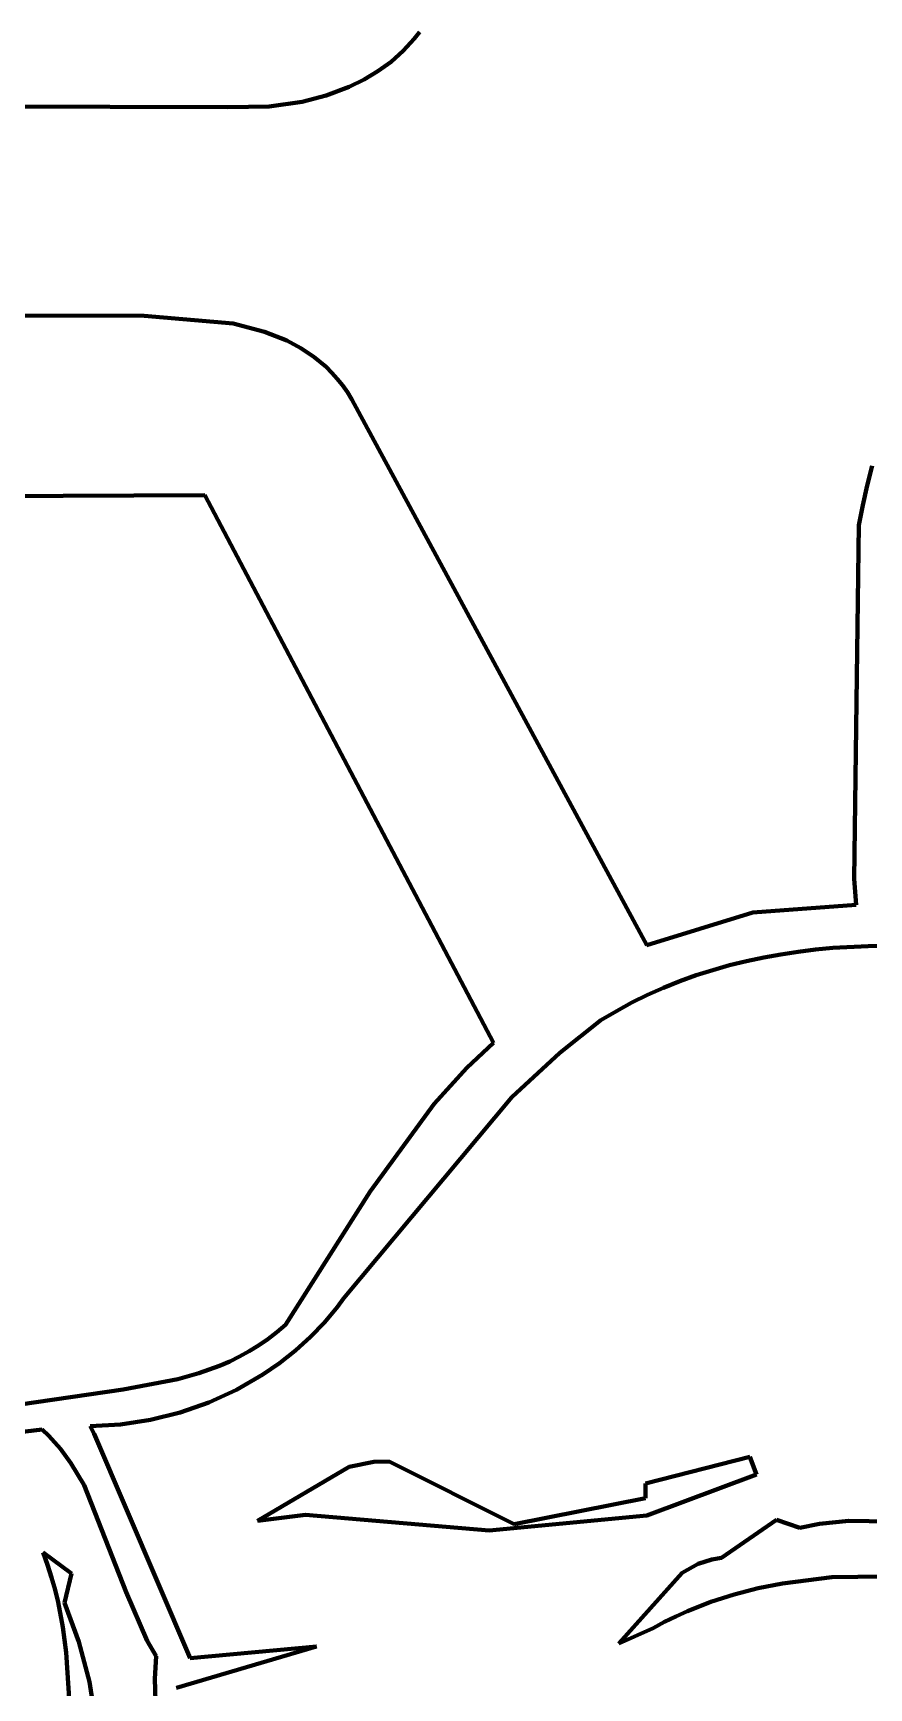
# Model space of a CAD drawing. Header units: millimetres. Extents: x 0 to 10.2, y 0 to 7.
# Drawn here: x 2.41 to 2.976, y 2.726 to 3.846 of the extents above; entities that cross this region are included whole.
import ezdxf

# ---------------------------------------------------------------- set-up
doc = ezdxf.new("R2010")
doc.units = ezdxf.units.MM
doc.layers.add('color#030303ff', color=7, linetype='CONTINUOUS', lineweight=100)
doc.layers.add('color#ffffffff', color=7, linetype='CONTINUOUS', lineweight=100)

msp = doc.modelspace()

# ---------------------------------------------------------------- linework, layer by layer
at = {"layer": 'color#030303ff'}
for p, q in [((2.668, 3.8426), (2.6605, 3.8344)), ((2.6715, 3.8471), (2.668, 3.8426)), ((2.6605, 3.8344), (2.6523, 3.827)), ((2.6434, 3.8205), (2.634, 3.8149)), ((2.6523, 3.827), (2.6434, 3.8205)), ((2.624, 3.81), (2.6084, 3.8041)), ((2.634, 3.8149), (2.624, 3.81)), ((2.5418, 3.7962), (1.6278, 3.7985)), ((2.592, 3.7999), (2.5697, 3.7967)), ((2.6084, 3.8041), (2.592, 3.7999)), ((2.5697, 3.7967), (2.5418, 3.7962)), ((1.9981, 3.6556), (2.485, 3.6551)), ((2.485, 3.6551), (2.5453, 3.6497)), ((2.5453, 3.6497), (2.5665, 3.6442)), ((2.5665, 3.6442), (2.5816, 3.6382)), ((2.5816, 3.6382), (2.5911, 3.6332)), ((2.5911, 3.6332), (2.6, 3.6273)), ((2.6, 3.6273), (2.6083, 3.6204)), ((2.6083, 3.6204), (2.6122, 3.6165)), ((2.6122, 3.6165), (2.6159, 3.6124)), ((2.6159, 3.6124), (2.6194, 3.608)), ((2.6194, 3.608), (2.6227, 3.6033)), ((2.6227, 3.6033), (2.6257, 3.5984)), ((2.6257, 3.5984), (2.8256, 3.229)), ((2.9748, 3.5401), (2.9781, 3.5535)), ((2.9719, 3.5268), (2.9748, 3.5401)), ((2.5262, 3.5337), (1.8696, 3.5301)), ((2.7217, 3.1629), (2.5262, 3.5337)), ((2.9692, 3.5133), (2.9719, 3.5268)), ((2.9659, 3.274), (2.9692, 3.5133)), ((2.9674, 3.2563), (2.9659, 3.274)), ((2.8256, 3.229), (2.8974, 3.2511)), ((2.8974, 3.2511), (2.9674, 3.2563)), ((2.9398, 3.226), (2.928, 3.2245)), ((2.9516, 3.2271), (2.9398, 3.226)), ((2.9754, 3.2284), (2.9516, 3.2271)), ((2.9992, 3.2285), (2.9754, 3.2284)), ((2.8816, 3.2154), (2.8703, 3.2122)), ((2.8931, 3.2182), (2.8816, 3.2154)), ((2.9047, 3.2206), (2.8931, 3.2182)), ((2.9163, 3.2228), (2.9047, 3.2206)), ((2.928, 3.2245), (2.9163, 3.2228)), ((2.8479, 3.2046), (2.8369, 3.2002)), ((2.859, 3.2086), (2.8479, 3.2046)), ((2.8703, 3.2122), (2.859, 3.2086)), ((2.8261, 3.1954), (2.8154, 3.1901)), ((2.8369, 3.2002), (2.8261, 3.1954)), ((2.8049, 3.1844), (2.7945, 3.1783)), ((2.8154, 3.1901), (2.8049, 3.1844)), ((2.7945, 3.1783), (2.7666, 3.1562)), ((2.7036, 3.146), (2.7217, 3.1629)), ((2.7666, 3.1562), (2.734, 3.1261)), ((2.6815, 3.1217), (2.7036, 3.146)), ((2.734, 3.1261), (2.6202, 2.9898)), ((2.6381, 3.0622), (2.6815, 3.1217)), ((2.5808, 2.9721), (2.6381, 3.0622)), ((2.6161, 2.9843), (2.6072, 2.9737)), ((2.6202, 2.9898), (2.6161, 2.9843)), ((2.5749, 2.967), (2.5808, 2.9721)), ((2.6072, 2.9737), (2.5977, 2.9638)), ((2.5562, 2.9541), (2.5626, 2.958)), ((2.5626, 2.958), (2.5688, 2.9623)), ((2.5688, 2.9623), (2.5749, 2.967)), ((2.5977, 2.9638), (2.5875, 2.9546)), ((2.5362, 2.9443), (2.543, 2.9472)), ((2.543, 2.9472), (2.5496, 2.9505)), ((2.5496, 2.9505), (2.5562, 2.9541)), ((2.5768, 2.9461), (2.5655, 2.9383)), ((2.5875, 2.9546), (2.5768, 2.9461)), ((2.4708, 2.9283), (2.5079, 2.9353)), ((2.5079, 2.9353), (2.5222, 2.9393)), ((2.5222, 2.9393), (2.5362, 2.9443)), ((2.5655, 2.9383), (2.5476, 2.928)), ((2.3887, 2.9162), (2.4708, 2.9283)), ((2.5476, 2.928), (2.5289, 2.9194)), ((2.5094, 2.9127), (2.4894, 2.9077)), ((2.5289, 2.9194), (2.5094, 2.9127)), ((2.416, 2.9012), (2.3818, 2.8971)), ((2.4204, 2.897), (2.416, 2.9012)), ((2.469, 2.9046), (2.4484, 2.9034)), ((2.4484, 2.9034), (2.4512, 2.8982)), ((2.4894, 2.9077), (2.469, 2.9046)), ((2.4284, 2.888), (2.4204, 2.897)), ((2.4512, 2.8982), (2.5163, 2.7464)), ((2.4354, 2.8785), (2.4284, 2.888)), ((2.6239, 2.8758), (2.6406, 2.8792)), ((2.6406, 2.8792), (2.651, 2.8795)), ((2.651, 2.8795), (2.7357, 2.837)), ((2.8246, 2.8647), (2.8954, 2.8827)), ((2.8954, 2.8827), (2.8999, 2.8707)), ((2.4444, 2.8634), (2.4354, 2.8785)), ((2.5619, 2.8393), (2.6239, 2.8758)), ((2.8999, 2.8707), (2.8256, 2.8429)), ((2.473, 2.791), (2.4444, 2.8634)), ((2.8247, 2.8548), (2.8246, 2.8647)), ((2.7357, 2.837), (2.8247, 2.8548)), ((2.5944, 2.8435), (2.5619, 2.8393)), ((2.7188, 2.8328), (2.5944, 2.8435)), ((2.8256, 2.8429), (2.7188, 2.8328)), ((2.8761, 2.8144), (2.9134, 2.8401)), ((2.9134, 2.8401), (2.9292, 2.8347)), ((2.9292, 2.8347), (2.9425, 2.8373)), ((2.9425, 2.8373), (2.9624, 2.8394)), ((2.9624, 2.8394), (3.0497, 2.838)), ((2.4166, 2.8179), (2.4358, 2.8036)), ((2.4197, 2.8095), (2.4166, 2.8179)), ((2.8604, 2.8103), (2.8695, 2.8133)), ((2.8695, 2.8133), (2.8761, 2.8144)), ((2.4224, 2.8011), (2.4197, 2.8095)), ((2.4247, 2.7927), (2.4224, 2.8011)), ((2.4358, 2.8036), (2.4311, 2.7839)), ((2.8066, 2.7564), (2.8494, 2.8042)), ((2.8494, 2.8042), (2.8604, 2.8103)), ((2.9509, 2.8013), (2.9175, 2.797)), ((3.0696, 2.8027), (2.9509, 2.8013)), ((2.4268, 2.7843), (2.4247, 2.7927)), ((2.4872, 2.7581), (2.473, 2.791)), ((2.8848, 2.7896), (2.8688, 2.7845)), ((2.901, 2.7938), (2.8848, 2.7896)), ((2.9175, 2.797), (2.901, 2.7938)), ((2.43, 2.7673), (2.4268, 2.7843)), ((2.4311, 2.7839), (2.4409, 2.7574)), ((2.853, 2.7783), (2.8452, 2.7747)), ((2.8688, 2.7845), (2.853, 2.7783)), ((2.4323, 2.7502), (2.43, 2.7673)), ((2.8299, 2.7667), (2.8066, 2.7564)), ((2.8375, 2.7709), (2.8299, 2.7667)), ((2.8452, 2.7747), (2.8375, 2.7709)), ((2.4409, 2.7574), (2.4481, 2.7304)), ((2.4931, 2.7477), (2.4872, 2.7581)), ((2.4345, 2.7157), (2.4323, 2.7502)), ((2.4923, 2.7325), (2.4931, 2.7477)), ((2.6017, 2.7542), (2.5069, 2.7263)), ((2.5163, 2.7464), (2.6017, 2.7542)), ((2.4481, 2.7304), (2.4545, 2.689)), ((2.4929, 2.7096), (2.4923, 2.7325))]:
    msp.add_line(p, q, dxfattribs=at)
at = {"layer": 'color#ffffffff'}
for p, q in [((2.6605, 3.8344), (2.668, 3.8426)), ((2.668, 3.8426), (2.6715, 3.8471)), ((2.6523, 3.827), (2.6605, 3.8344)), ((2.634, 3.8149), (2.6434, 3.8205)), ((2.6434, 3.8205), (2.6523, 3.827)), ((2.6084, 3.8041), (2.624, 3.81)), ((2.624, 3.81), (2.634, 3.8149)), ((1.6278, 3.7985), (2.5418, 3.7962)), ((2.5697, 3.7967), (2.592, 3.7999)), ((2.592, 3.7999), (2.6084, 3.8041)), ((2.5418, 3.7962), (2.5697, 3.7967)), ((2.485, 3.6551), (1.9981, 3.6556)), ((2.5453, 3.6497), (2.485, 3.6551)), ((2.5665, 3.6442), (2.5453, 3.6497)), ((2.5816, 3.6382), (2.5665, 3.6442)), ((2.5911, 3.6332), (2.5816, 3.6382)), ((2.6, 3.6273), (2.5911, 3.6332)), ((2.6083, 3.6204), (2.6, 3.6273)), ((2.6122, 3.6165), (2.6083, 3.6204)), ((2.6159, 3.6124), (2.6122, 3.6165)), ((2.6194, 3.608), (2.6159, 3.6124)), ((2.6227, 3.6033), (2.6194, 3.608)), ((2.6257, 3.5984), (2.6227, 3.6033)), ((2.8256, 3.229), (2.6257, 3.5984)), ((2.9781, 3.5535), (2.9748, 3.5401)), ((2.9748, 3.5401), (2.9719, 3.5268)), ((1.8696, 3.5301), (2.5262, 3.5337)), ((2.5262, 3.5337), (2.7217, 3.1629)), ((2.9719, 3.5268), (2.9692, 3.5133)), ((2.9692, 3.5133), (2.9659, 3.274)), ((2.9659, 3.274), (2.9674, 3.2563)), ((2.8974, 3.2511), (2.8256, 3.229)), ((2.9674, 3.2563), (2.8974, 3.2511)), ((2.928, 3.2245), (2.9398, 3.226)), ((2.9398, 3.226), (2.9516, 3.2271)), ((2.9516, 3.2271), (2.9754, 3.2284)), ((2.9754, 3.2284), (2.9992, 3.2285)), ((2.8703, 3.2122), (2.8816, 3.2154)), ((2.8816, 3.2154), (2.8931, 3.2182)), ((2.8931, 3.2182), (2.9047, 3.2206)), ((2.9047, 3.2206), (2.9163, 3.2228)), ((2.9163, 3.2228), (2.928, 3.2245)), ((2.8369, 3.2002), (2.8479, 3.2046)), ((2.8479, 3.2046), (2.859, 3.2086)), ((2.859, 3.2086), (2.8703, 3.2122)), ((2.8154, 3.1901), (2.8261, 3.1954)), ((2.8261, 3.1954), (2.8369, 3.2002)), ((2.7945, 3.1783), (2.8049, 3.1844)), ((2.8049, 3.1844), (2.8154, 3.1901)), ((2.7666, 3.1562), (2.7945, 3.1783)), ((2.7217, 3.1629), (2.7036, 3.146)), ((2.734, 3.1261), (2.7666, 3.1562)), ((2.7036, 3.146), (2.6815, 3.1217)), ((2.6202, 2.9898), (2.734, 3.1261)), ((2.6815, 3.1217), (2.6381, 3.0622)), ((2.6381, 3.0622), (2.5808, 2.9721)), ((2.6072, 2.9737), (2.6161, 2.9843)), ((2.6161, 2.9843), (2.6202, 2.9898)), ((2.5808, 2.9721), (2.5749, 2.967)), ((2.5977, 2.9638), (2.6072, 2.9737)), ((2.5626, 2.958), (2.5562, 2.9541)), ((2.5688, 2.9623), (2.5626, 2.958)), ((2.5749, 2.967), (2.5688, 2.9623)), ((2.5875, 2.9546), (2.5977, 2.9638)), ((2.543, 2.9472), (2.5362, 2.9443)), ((2.5496, 2.9505), (2.543, 2.9472)), ((2.5562, 2.9541), (2.5496, 2.9505)), ((2.5655, 2.9383), (2.5768, 2.9461)), ((2.5768, 2.9461), (2.5875, 2.9546)), ((2.5079, 2.9353), (2.4708, 2.9283)), ((2.5222, 2.9393), (2.5079, 2.9353)), ((2.5362, 2.9443), (2.5222, 2.9393)), ((2.5476, 2.928), (2.5655, 2.9383)), ((2.4708, 2.9283), (2.3887, 2.9162)), ((2.5289, 2.9194), (2.5476, 2.928)), ((2.4894, 2.9077), (2.5094, 2.9127)), ((2.5094, 2.9127), (2.5289, 2.9194)), ((2.3818, 2.8971), (2.416, 2.9012)), ((2.416, 2.9012), (2.4204, 2.897)), ((2.4484, 2.9034), (2.469, 2.9046)), ((2.4512, 2.8982), (2.4484, 2.9034)), ((2.469, 2.9046), (2.4894, 2.9077)), ((2.4204, 2.897), (2.4284, 2.888)), ((2.5163, 2.7464), (2.4512, 2.8982)), ((2.4284, 2.888), (2.4354, 2.8785)), ((2.6406, 2.8792), (2.6239, 2.8758)), ((2.651, 2.8795), (2.6406, 2.8792)), ((2.7357, 2.837), (2.651, 2.8795)), ((2.8954, 2.8827), (2.8246, 2.8647)), ((2.8999, 2.8707), (2.8954, 2.8827)), ((2.4354, 2.8785), (2.4444, 2.8634)), ((2.6239, 2.8758), (2.5619, 2.8393)), ((2.8256, 2.8429), (2.8999, 2.8707)), ((2.4444, 2.8634), (2.473, 2.791)), ((2.8246, 2.8647), (2.8247, 2.8548)), ((2.8247, 2.8548), (2.7357, 2.837)), ((2.5619, 2.8393), (2.5944, 2.8435)), ((2.5944, 2.8435), (2.7188, 2.8328)), ((2.7188, 2.8328), (2.8256, 2.8429)), ((2.9134, 2.8401), (2.8761, 2.8144)), ((2.9292, 2.8347), (2.9134, 2.8401)), ((2.9425, 2.8373), (2.9292, 2.8347)), ((2.9624, 2.8394), (2.9425, 2.8373)), ((3.0497, 2.838), (2.9624, 2.8394)), ((2.4166, 2.8179), (2.4197, 2.8095)), ((2.4358, 2.8036), (2.4166, 2.8179)), ((2.8695, 2.8133), (2.8604, 2.8103)), ((2.8761, 2.8144), (2.8695, 2.8133)), ((2.4197, 2.8095), (2.4224, 2.8011)), ((2.4224, 2.8011), (2.4247, 2.7927)), ((2.4311, 2.7839), (2.4358, 2.8036)), ((2.8494, 2.8042), (2.8066, 2.7564)), ((2.8604, 2.8103), (2.8494, 2.8042)), ((2.9175, 2.797), (2.9509, 2.8013)), ((2.9509, 2.8013), (3.0696, 2.8027)), ((2.4247, 2.7927), (2.4268, 2.7843)), ((2.473, 2.791), (2.4872, 2.7581)), ((2.8688, 2.7845), (2.8848, 2.7896)), ((2.8848, 2.7896), (2.901, 2.7938)), ((2.901, 2.7938), (2.9175, 2.797)), ((2.4268, 2.7843), (2.43, 2.7673)), ((2.4409, 2.7574), (2.4311, 2.7839)), ((2.8452, 2.7747), (2.853, 2.7783)), ((2.853, 2.7783), (2.8688, 2.7845)), ((2.43, 2.7673), (2.4323, 2.7502)), ((2.8066, 2.7564), (2.8299, 2.7667)), ((2.8299, 2.7667), (2.8375, 2.7709)), ((2.8375, 2.7709), (2.8452, 2.7747)), ((2.4481, 2.7304), (2.4409, 2.7574)), ((2.4872, 2.7581), (2.4931, 2.7477)), ((2.4323, 2.7502), (2.4345, 2.7157)), ((2.4931, 2.7477), (2.4923, 2.7325)), ((2.5069, 2.7263), (2.6017, 2.7542)), ((2.6017, 2.7542), (2.5163, 2.7464)), ((2.4545, 2.689), (2.4481, 2.7304)), ((2.4923, 2.7325), (2.4929, 2.7096))]:
    msp.add_line(p, q, dxfattribs=at)

doc.saveas('drawing.dxf')
